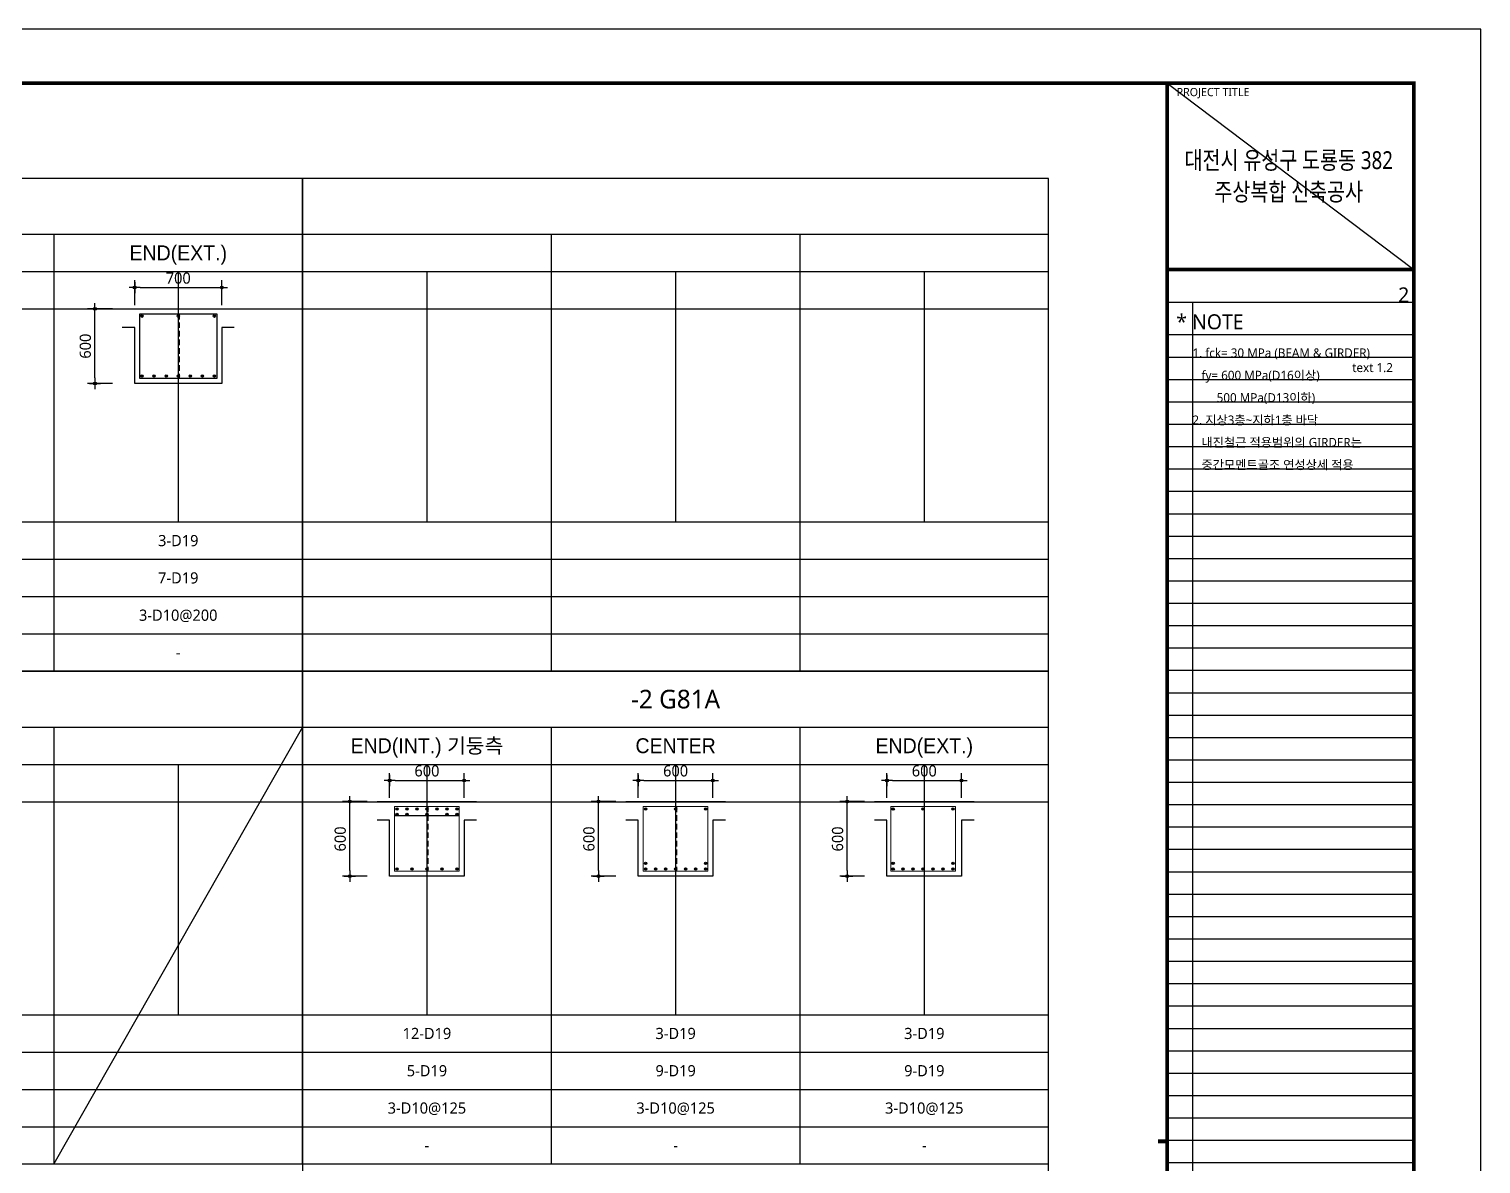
# Model space of a CAD drawing. Header units: millimetres. Extents: x 0 to 252030, y -124740 to 196020.
# Drawn here: x 89153 to 100830, y 79970 to 89100 of the extents above; entities that cross this region are included whole.
import ezdxf
from ezdxf.enums import TextEntityAlignment as Align

# ---------------------------------------------------------------- set-up
doc = ezdxf.new("R2010")
doc.units = ezdxf.units.MM
doc.header["$LTSCALE"] = 30
doc.linetypes.add('HID', pattern=[2.3, 1.5, -0.8])
doc.layers.get('DEFPOINTS').update_dxf_attribs({"color": 142})
for name, color, linetype in [('0-SEC1', 3, 'Continuous'), ('CON', 2, 'Continuous'), ('DIM', 7, 'Continuous'), ('ETC', 7, 'Continuous'), ('S-철근', 3, 'Continuous'), ('SHEET', 7, 'Continuous'), ('TEX', 3, 'Continuous'), ('TXT', 3, 'Continuous'), ('XR-FORM_(도룡동)$0$AA-SHEET', 9, 'Continuous'), ('XR-FORM_(도룡동)$0$Sheet', 7, 'Continuous'), ('XR-FORM_(도룡동)$0$Sheet-text', 3, 'Continuous')]:
    doc.layers.add(name, color=color, linetype=linetype)
doc.layers.add('Stirrup', color=1, linetype='Continuous', lineweight=0)
doc.layers.add('TieBar', color=7, linetype='HID', lineweight=0)
doc.styles.get("Standard").update_dxf_attribs({"font": 'malgun.ttf'})
doc.styles.add('XR-FORM_(도룡동)$3$맑은고딕', font='malgun.ttf')
doc.styles.add('돋움', font='Dotum.ttf')
doc.styles.add('맑은 고딕', font='malgun.ttf')
doc.dimstyles.new('30NDIM', dxfattribs={"dimscale": 50, "dimtxt": 3, "dimasz": 1.5, "dimexe": 2, "dimexo": 6, "dimgap": 1, "dimtad": 1, "dimdec": 0, "dimrnd": 0.25, "dimzin": 0, "dimdsep": 46, "dimtxsty": 'Standard', "dimblk": 'Z_DOT', "dimcen": 5, "dimclrd": 256, "dimclre": 256, "dimclrt": 3, "dimadec": 0, "dimazin": 0, "dimtm": 1e-09, "dimtfac": 1, "dimtdec": 0, "dimtix": 1, "dimtmove": 2, "dimatfit": 1, "dimldrblk": 'Z_DOT', "dimfxl": 1, "dimtolj": 1, "dimtzin": 0, "dimarcsym": 0})

# ---------------------------------------------------------------- blocks, each defined once
blk = doc.blocks.new('XR-FORM_(도룡동)$0$S')
at = {"layer": 'DEFPOINTS'}
for p, q in [((75750, 52950), (82250, 52950)), ((75640, 52073), (82226, 52073)), ((76315, 52073), (76315, 20700)), ((82250, 51196), (75640, 51196)), ((82250, 50596), (75640, 50596)), ((82250, 49996), (75640, 49996)), ((82250, 49396), (75640, 49396)), ((82250, 48796), (75640, 48796)), ((82250, 48196), (75640, 48196)), ((82250, 47596), (75640, 47596)), ((82250, 46996), (75640, 46996)), ((82250, 46396), (75640, 46396)), ((82250, 45796), (75640, 45796)), ((82250, 45196), (75640, 45196)), ((82250, 44596), (75640, 44596)), ((82250, 43996), (75640, 43996)), ((82250, 43396), (75640, 43396)), ((82250, 42796), (75640, 42796)), ((82250, 42196), (75640, 42196)), ((82250, 41596), (75640, 41596)), ((82250, 40996), (75640, 40996)), ((82250, 40396), (75640, 40396)), ((82250, 39796), (75640, 39796)), ((82250, 39196), (75640, 39196)), ((82250, 38596), (75640, 38596)), ((82250, 37996), (75640, 37996)), ((82250, 37396), (75640, 37396)), ((82250, 36796), (75640, 36796)), ((82250, 36196), (75640, 36196)), ((82250, 35596), (75640, 35596)), ((82250, 34996), (75640, 34996)), ((82250, 34396), (75640, 34396)), ((82250, 33796), (75640, 33796)), ((82250, 33196), (75640, 33196)), ((82250, 32596), (75640, 32596)), ((82250, 31996), (75640, 31996)), ((82250, 31396), (75640, 31396)), ((82250, 30796), (75640, 30796)), ((82250, 30196), (75640, 30196)), ((82250, 29596), (75640, 29596)), ((82250, 28996), (75640, 28996))]:
    blk.add_line(p, q, dxfattribs=at)
at = {"layer": 'XR-FORM_(도룡동)$0$AA-SHEET', "const_width": 99.9}
blk.add_lwpolyline([(75750, 52950), (82250, 52950)], dxfattribs=at)
at = {"layer": 'XR-FORM_(도룡동)$0$Sheet', "const_width": 100}
blk.add_lwpolyline([(1850, 57950), (82250, 57950), (82250, 1200), (1850, 1200)], close=True, dxfattribs=at)
for points in [[(75640, 57950), (75640, 1200)], [(75640, 52950), (82250, 52950)]]:
    blk.add_lwpolyline(points, dxfattribs=at)
at = {"layer": 'XR-FORM_(도룡동)$0$Sheet', "linetype": 'Continuous', "const_width": 100}
blk.add_lwpolyline([(75640, 29575), (75390, 29575)], dxfattribs=at)
at = {"layer": 'DEFPOINTS', "style": 'XR-FORM_(도룡동)$3$맑은고딕'}
blk.add_text('2', height=400, dxfattribs=at).set_placement((82126, 52273), align=Align.MIDDLE_RIGHT)
blk.add_text('text 1.2', height=240, dxfattribs=at).set_placement((80599, 50202))
at = {"layer": 'XR-FORM_(도룡동)$0$Sheet', "style": 'XR-FORM_(도룡동)$3$맑은고딕'}
blk.add_text('PROJECT TITLE', height=220, dxfattribs=at).set_placement((75890, 57600))
at = {"layer": 'XR-FORM_(도룡동)$0$Sheet-text', "style": 'XR-FORM_(도룡동)$3$맑은고딕'}
blk.add_text('* NOTE', height=400, dxfattribs=at).set_placement((75881, 51550), align=Align.MIDDLE_LEFT)
blk = doc.blocks.new('XR-FORM_(도룡동)', base_point=(101.33, -56114.51))
at = {"layer": 'DEFPOINTS'}
blk.add_line((377.95, 289.75), (411, 264.75), dxfattribs=at)
blk.add_lwpolyline([(0, 0), (420, 0), (420, 297), (0, 297)], close=True, dxfattribs=at)
at = {"xscale": 0.005, "yscale": 0.005, "zscale": 0.005}
blk.add_blockref('XR-FORM_(도룡동)$0$S', (-0.25, 0), dxfattribs=at)
at = {"layer": 'XR-FORM_(도룡동)$0$Sheet-text', "style": 'XR-FORM_(도룡동)$3$맑은고딕', "width": 0.8}
for s, p in [('대전시 유성구 도룡동 382', (394.23, 279.42)), ('주상복합 신축공사', (394.23, 275.17))]:
    blk.add_text(s, height=2.4, dxfattribs=at).set_placement(p, align=Align.MIDDLE_CENTER)
blk = doc.blocks.new('NOTE-보일람표')
at = {"layer": 'TEX', "style": '맑은 고딕'}
for s, p in [('1. fck= 30 MPa (BEAM & GIRDER)', (0, -144)), ('   fy= 600 MPa(D16이상) ', (0, -324)), ('        500 MPa(D13이하)', (0, -504)), ('2. 지상3층~지하1층 바닥', (0, -684)), ('   내진철근 적용범위의 GIRDER는', (0, -864)), ('   중간모멘트골조 연성상세 적용', (0, -1044))]:
    blk.add_text(s, height=72, dxfattribs=at).set_placement(p, align=Align.MIDDLE_LEFT)
blk = doc.blocks.new('4등분')
at = {"layer": 'DEFPOINTS'}
for p, q in [((1000, 3214), (1000, 1200)), ((3000, 3214), (3000, 1200)), ((5000, 3214), (5000, 1200)), ((0, 2914), (6000, 2914))]:
    blk.add_line(p, q, dxfattribs=at)
at = {"layer": 'SHEET'}
blk.add_line((0, 3514), (6000, 3514), dxfattribs=at)
at = {"layer": 'SHEET', "color": 6}
for p, q in [((2000, 3514), (2000, 0)), ((4000, 3514), (4000, 0)), ((0, 3214), (6000, 3214)), ((0, 1200), (6000, 1200)), ((0, 900), (6000, 900)), ((0, 600), (6000, 600)), ((0, 300), (6000, 300))]:
    blk.add_line(p, q, dxfattribs=at)
at = {"layer": 'SHEET'}
blk.add_lwpolyline([(6000, 3964), (0, 3964), (0, 0), (6000, 0)], close=True, dxfattribs=at)
blk = doc.blocks.new('Z_DOT')
at = {"layer": 'DIM', "color": 0}
for p, q in [((-1, 0), (1, 0)), ((0, -1), (0, 1))]:
    blk.add_line(p, q, dxfattribs=at)
for radius in [0.25, 0.125]:
    blk.add_circle((0, 0), radius, dxfattribs=at)
blk = doc.blocks.new('*D981')
at = {"layer": 'DEFPOINTS', "color": 0, "transparency": 16777216}
for p in [(90703, 87020), (90003, 86699), (90703, 86699)]:
    blk.add_point(p, dxfattribs=at)
at = {"layer": 'DIM', "lineweight": -2, "transparency": 16777216}
for p, q in [((90003, 86879), (90003, 87080)), ((90048, 87020), (90658, 87020)), ((90703, 86879), (90703, 87080))]:
    blk.add_line(p, q, dxfattribs=at)
at = {"layer": 'DIM', "lineweight": -2, "transparency": 16777216, "xscale": 45, "yscale": 45, "zscale": 45, "rotation": 180}
blk.add_blockref('Z_DOT', (90003, 87020), dxfattribs=at)
at = {"layer": 'DIM', "lineweight": -2, "transparency": 16777216, "xscale": 45, "yscale": 45, "zscale": 45}
blk.add_blockref('Z_DOT', (90703, 87020), dxfattribs=at)
at = {"layer": 'DIM', "color": 3, "transparency": 16777216, "insert": (90353, 87096), "char_height": 90, "attachment_point": 5}
blk.add_mtext('\\A1;700', dxfattribs=at)
blk = doc.blocks.new('*D982')
at = {"layer": 'DEFPOINTS', "color": 0, "transparency": 16777216}
for p in [(89683, 86849), (90003, 86849), (90003, 86249)]:
    blk.add_point(p, dxfattribs=at)
at = {"layer": 'DIM', "lineweight": -2, "transparency": 16777216}
for p, q in [((89823, 86849), (89623, 86849)), ((89683, 86294), (89683, 86804)), ((89823, 86249), (89623, 86249))]:
    blk.add_line(p, q, dxfattribs=at)
at = {"layer": 'DIM', "lineweight": -2, "transparency": 16777216, "xscale": 45, "yscale": 45, "zscale": 45}
for p, rotation in [((89683, 86849), 90), ((89683, 86249), 270)]:
    blk.add_blockref('Z_DOT', p, dxfattribs=dict(at, rotation=rotation))
at = {"layer": 'DIM', "color": 3, "transparency": 16777216, "insert": (89606, 86549), "char_height": 90, "attachment_point": 5, "rotation": 90}
blk.add_mtext('\\A1;600', dxfattribs=at)
blk = doc.blocks.new('*D993')
at = {"layer": 'DEFPOINTS', "color": 0, "transparency": 16777216}
for p in [(92653, 83055), (92053, 82735), (92653, 82735)]:
    blk.add_point(p, dxfattribs=at)
at = {"layer": 'DIM', "lineweight": -2, "transparency": 16777216}
for p, q in [((92053, 82915), (92053, 83115)), ((92098, 83055), (92608, 83055)), ((92653, 82915), (92653, 83115))]:
    blk.add_line(p, q, dxfattribs=at)
at = {"layer": 'DIM', "lineweight": -2, "transparency": 16777216, "xscale": 45, "yscale": 45, "zscale": 45, "rotation": 180}
blk.add_blockref('Z_DOT', (92053, 83055), dxfattribs=at)
at = {"layer": 'DIM', "lineweight": -2, "transparency": 16777216, "xscale": 45, "yscale": 45, "zscale": 45}
blk.add_blockref('Z_DOT', (92653, 83055), dxfattribs=at)
at = {"layer": 'DIM', "color": 3, "transparency": 16777216, "insert": (92353, 83132), "char_height": 90, "attachment_point": 5}
blk.add_mtext('\\A1;600', dxfattribs=at)
blk = doc.blocks.new('*D994')
at = {"layer": 'DEFPOINTS', "color": 0, "transparency": 16777216}
for p in [(91733, 82885), (92053, 82885), (92053, 82285)]:
    blk.add_point(p, dxfattribs=at)
at = {"layer": 'DIM', "lineweight": -2, "transparency": 16777216}
for p, q in [((91873, 82885), (91673, 82885)), ((91733, 82330), (91733, 82840)), ((91873, 82285), (91673, 82285))]:
    blk.add_line(p, q, dxfattribs=at)
at = {"layer": 'DIM', "lineweight": -2, "transparency": 16777216, "xscale": 45, "yscale": 45, "zscale": 45}
for p, rotation in [((91733, 82885), 90), ((91733, 82285), 270)]:
    blk.add_blockref('Z_DOT', p, dxfattribs=dict(at, rotation=rotation))
at = {"layer": 'DIM', "color": 3, "transparency": 16777216, "insert": (91656, 82585), "char_height": 90, "attachment_point": 5, "rotation": 90}
blk.add_mtext('\\A1;600', dxfattribs=at)
blk = doc.blocks.new('*D995')
at = {"layer": 'DEFPOINTS', "color": 0, "transparency": 16777216}
for p in [(94653, 83055), (94053, 82735), (94653, 82735)]:
    blk.add_point(p, dxfattribs=at)
at = {"layer": 'DIM', "lineweight": -2, "transparency": 16777216}
for p, q in [((94053, 82915), (94053, 83115)), ((94098, 83055), (94608, 83055)), ((94653, 82915), (94653, 83115))]:
    blk.add_line(p, q, dxfattribs=at)
at = {"layer": 'DIM', "lineweight": -2, "transparency": 16777216, "xscale": 45, "yscale": 45, "zscale": 45, "rotation": 180}
blk.add_blockref('Z_DOT', (94053, 83055), dxfattribs=at)
at = {"layer": 'DIM', "lineweight": -2, "transparency": 16777216, "xscale": 45, "yscale": 45, "zscale": 45}
blk.add_blockref('Z_DOT', (94653, 83055), dxfattribs=at)
at = {"layer": 'DIM', "color": 3, "transparency": 16777216, "insert": (94353, 83132), "char_height": 90, "attachment_point": 5}
blk.add_mtext('\\A1;600', dxfattribs=at)
blk = doc.blocks.new('*D996')
at = {"layer": 'DEFPOINTS', "color": 0, "transparency": 16777216}
for p in [(93733, 82885), (94053, 82885), (94053, 82285)]:
    blk.add_point(p, dxfattribs=at)
at = {"layer": 'DIM', "lineweight": -2, "transparency": 16777216}
for p, q in [((93873, 82885), (93673, 82885)), ((93733, 82330), (93733, 82840)), ((93873, 82285), (93673, 82285))]:
    blk.add_line(p, q, dxfattribs=at)
at = {"layer": 'DIM', "lineweight": -2, "transparency": 16777216, "xscale": 45, "yscale": 45, "zscale": 45}
for p, rotation in [((93733, 82885), 90), ((93733, 82285), 270)]:
    blk.add_blockref('Z_DOT', p, dxfattribs=dict(at, rotation=rotation))
at = {"layer": 'DIM', "color": 3, "transparency": 16777216, "insert": (93656, 82585), "char_height": 90, "attachment_point": 5, "rotation": 90}
blk.add_mtext('\\A1;600', dxfattribs=at)
blk = doc.blocks.new('*D997')
at = {"layer": 'DEFPOINTS', "color": 0, "transparency": 16777216}
for p in [(96653, 83055), (96053, 82735), (96653, 82735)]:
    blk.add_point(p, dxfattribs=at)
at = {"layer": 'DIM', "lineweight": -2, "transparency": 16777216}
for p, q in [((96053, 82915), (96053, 83115)), ((96098, 83055), (96608, 83055)), ((96653, 82915), (96653, 83115))]:
    blk.add_line(p, q, dxfattribs=at)
at = {"layer": 'DIM', "lineweight": -2, "transparency": 16777216, "xscale": 45, "yscale": 45, "zscale": 45, "rotation": 180}
blk.add_blockref('Z_DOT', (96053, 83055), dxfattribs=at)
at = {"layer": 'DIM', "lineweight": -2, "transparency": 16777216, "xscale": 45, "yscale": 45, "zscale": 45}
blk.add_blockref('Z_DOT', (96653, 83055), dxfattribs=at)
at = {"layer": 'DIM', "color": 3, "transparency": 16777216, "insert": (96353, 83132), "char_height": 90, "attachment_point": 5}
blk.add_mtext('\\A1;600', dxfattribs=at)
blk = doc.blocks.new('*D998')
at = {"layer": 'DEFPOINTS', "color": 0, "transparency": 16777216}
for p in [(95733, 82885), (96053, 82885), (96053, 82285)]:
    blk.add_point(p, dxfattribs=at)
at = {"layer": 'DIM', "lineweight": -2, "transparency": 16777216}
for p, q in [((95873, 82885), (95673, 82885)), ((95733, 82330), (95733, 82840)), ((95873, 82285), (95673, 82285))]:
    blk.add_line(p, q, dxfattribs=at)
at = {"layer": 'DIM', "lineweight": -2, "transparency": 16777216, "xscale": 45, "yscale": 45, "zscale": 45}
for p, rotation in [((95733, 82885), 90), ((95733, 82285), 270)]:
    blk.add_blockref('Z_DOT', p, dxfattribs=dict(at, rotation=rotation))
at = {"layer": 'DIM', "color": 3, "transparency": 16777216, "insert": (95656, 82585), "char_height": 90, "attachment_point": 5, "rotation": 90}
blk.add_mtext('\\A1;600', dxfattribs=at)

msp = doc.modelspace()

# ---------------------------------------------------------------- hatches: boundary and pattern name
at = {"layer": 'S-철근'}
h = msp.add_hatch(color=256, dxfattribs=at)
edge = h.paths.add_edge_path()
edge.add_arc((90062.08013, 86790.41992), 9.55, 0, 180)
edge.add_arc((90062.08013, 86790.41992), 9.55, 180, 360)
h = msp.add_hatch(color=256, dxfattribs=at)
edge = h.paths.add_edge_path()
edge.add_arc((90353.00013, 86790.41992), 9.55, 0, 180)
edge.add_arc((90353.00013, 86790.41992), 9.55, 180, 360)
h = msp.add_hatch(color=256, dxfattribs=at)
edge = h.paths.add_edge_path()
edge.add_arc((90643.92013, 86790.41992), 9.55, 0, 180)
edge.add_arc((90643.92013, 86790.41992), 9.55, 180, 360)
h = msp.add_hatch(color=256, dxfattribs=at)
edge = h.paths.add_edge_path()
edge.add_arc((90062.08013, 86308.57992), 9.55, 0, 180)
edge.add_arc((90062.08013, 86308.57992), 9.55, 180, 360)
h = msp.add_hatch(color=256, dxfattribs=at)
edge = h.paths.add_edge_path()
edge.add_arc((90159.05347, 86308.57992), 9.55, 0, 180)
edge.add_arc((90159.05347, 86308.57992), 9.55, 180, 360)
h = msp.add_hatch(color=256, dxfattribs=at)
edge = h.paths.add_edge_path()
edge.add_arc((90256.0268, 86308.57992), 9.55, 0, 180)
edge.add_arc((90256.0268, 86308.57992), 9.55, 180, 360)
h = msp.add_hatch(color=256, dxfattribs=at)
edge = h.paths.add_edge_path()
edge.add_arc((90353.00013, 86308.57992), 9.55, 0, 180)
edge.add_arc((90353.00013, 86308.57992), 9.55, 180, 360)
h = msp.add_hatch(color=256, dxfattribs=at)
edge = h.paths.add_edge_path()
edge.add_arc((90449.97347, 86308.57992), 9.55, 0, 180)
edge.add_arc((90449.97347, 86308.57992), 9.55, 180, 360)
h = msp.add_hatch(color=256, dxfattribs=at)
edge = h.paths.add_edge_path()
edge.add_arc((90546.9468, 86308.57992), 9.55, 0, 180)
edge.add_arc((90546.9468, 86308.57992), 9.55, 180, 360)
h = msp.add_hatch(color=256, dxfattribs=at)
edge = h.paths.add_edge_path()
edge.add_arc((90643.92013, 86308.57992), 9.55, 0, 180)
edge.add_arc((90643.92013, 86308.57992), 9.55, 180, 360)
h = msp.add_hatch(color=256, dxfattribs=at)
edge = h.paths.add_edge_path()
edge.add_arc((92112.08013, 82825.91992), 9.55, 0, 180)
edge.add_arc((92112.08013, 82825.91992), 9.55, 180, 360)
h = msp.add_hatch(color=256, dxfattribs=at)
edge = h.paths.add_edge_path()
edge.add_arc((92112.08013, 82781.81992), 9.55, 0, 180)
edge.add_arc((92112.08013, 82781.81992), 9.55, 180, 360)
h = msp.add_hatch(color=256, dxfattribs=at)
edge = h.paths.add_edge_path()
edge.add_arc((92192.3868, 82825.91992), 9.55, 0, 180)
edge.add_arc((92192.3868, 82825.91992), 9.55, 180, 360)
h = msp.add_hatch(color=256, dxfattribs=at)
edge = h.paths.add_edge_path()
edge.add_arc((92192.3868, 82781.81992), 9.55, 0, 180)
edge.add_arc((92192.3868, 82781.81992), 9.55, 180, 360)
h = msp.add_hatch(color=256, dxfattribs=at)
edge = h.paths.add_edge_path()
edge.add_arc((92272.69347, 82825.91992), 9.55, 0, 180)
edge.add_arc((92272.69347, 82825.91992), 9.55, 180, 360)
h = msp.add_hatch(color=256, dxfattribs=at)
edge = h.paths.add_edge_path()
edge.add_arc((92353.00013, 82825.91992), 9.55, 0, 180)
edge.add_arc((92353.00013, 82825.91992), 9.55, 180, 360)
h = msp.add_hatch(color=256, dxfattribs=at)
edge = h.paths.add_edge_path()
edge.add_arc((92353.00013, 82781.81992), 9.55, 0, 180)
edge.add_arc((92353.00013, 82781.81992), 9.55, 180, 360)
h = msp.add_hatch(color=256, dxfattribs=at)
edge = h.paths.add_edge_path()
edge.add_arc((92433.3068, 82825.91992), 9.55, 0, 180)
edge.add_arc((92433.3068, 82825.91992), 9.55, 180, 360)
h = msp.add_hatch(color=256, dxfattribs=at)
edge = h.paths.add_edge_path()
edge.add_arc((92513.61347, 82825.91992), 9.55, 0, 180)
edge.add_arc((92513.61347, 82825.91992), 9.55, 180, 360)
h = msp.add_hatch(color=256, dxfattribs=at)
edge = h.paths.add_edge_path()
edge.add_arc((92513.61347, 82781.81992), 9.55, 0, 180)
edge.add_arc((92513.61347, 82781.81992), 9.55, 180, 360)
h = msp.add_hatch(color=256, dxfattribs=at)
edge = h.paths.add_edge_path()
edge.add_arc((92593.92013, 82825.91992), 9.55, 0, 180)
edge.add_arc((92593.92013, 82825.91992), 9.55, 180, 360)
h = msp.add_hatch(color=256, dxfattribs=at)
edge = h.paths.add_edge_path()
edge.add_arc((92593.92013, 82781.81992), 9.55, 0, 180)
edge.add_arc((92593.92013, 82781.81992), 9.55, 180, 360)
h = msp.add_hatch(color=256, dxfattribs=at)
edge = h.paths.add_edge_path()
edge.add_arc((94112.08013, 82825.91992), 9.55, 0, 180)
edge.add_arc((94112.08013, 82825.91992), 9.55, 180, 360)
h = msp.add_hatch(color=256, dxfattribs=at)
edge = h.paths.add_edge_path()
edge.add_arc((94353.00013, 82825.91992), 9.55, 0, 180)
edge.add_arc((94353.00013, 82825.91992), 9.55, 180, 360)
h = msp.add_hatch(color=256, dxfattribs=at)
edge = h.paths.add_edge_path()
edge.add_arc((94593.92013, 82825.91992), 9.55, 0, 180)
edge.add_arc((94593.92013, 82825.91992), 9.55, 180, 360)
h = msp.add_hatch(color=256, dxfattribs=at)
edge = h.paths.add_edge_path()
edge.add_arc((96102.53013, 82825.91992), 9.55, 0, 180)
edge.add_arc((96102.53013, 82825.91992), 9.55, 180, 360)
h = msp.add_hatch(color=256, dxfattribs=at)
edge = h.paths.add_edge_path()
edge.add_arc((96343.45013, 82825.91992), 9.55, 0, 180)
edge.add_arc((96343.45013, 82825.91992), 9.55, 180, 360)
h = msp.add_hatch(color=256, dxfattribs=at)
edge = h.paths.add_edge_path()
edge.add_arc((96584.37013, 82825.91992), 9.55, 0, 180)
edge.add_arc((96584.37013, 82825.91992), 9.55, 180, 360)
h = msp.add_hatch(color=256, dxfattribs=at)
edge = h.paths.add_edge_path()
edge.add_arc((92112.08013, 82344.07992), 9.55, 0, 180)
edge.add_arc((92112.08013, 82344.07992), 9.55, 180, 360)
h = msp.add_hatch(color=256, dxfattribs=at)
edge = h.paths.add_edge_path()
edge.add_arc((92232.54013, 82344.07992), 9.55, 0, 180)
edge.add_arc((92232.54013, 82344.07992), 9.55, 180, 360)
h = msp.add_hatch(color=256, dxfattribs=at)
edge = h.paths.add_edge_path()
edge.add_arc((92353.00013, 82344.07992), 9.55, 0, 180)
edge.add_arc((92353.00013, 82344.07992), 9.55, 180, 360)
h = msp.add_hatch(color=256, dxfattribs=at)
edge = h.paths.add_edge_path()
edge.add_arc((92473.46013, 82344.07992), 9.55, 0, 180)
edge.add_arc((92473.46013, 82344.07992), 9.55, 180, 360)
h = msp.add_hatch(color=256, dxfattribs=at)
edge = h.paths.add_edge_path()
edge.add_arc((92593.92013, 82344.07992), 9.55, 0, 180)
edge.add_arc((92593.92013, 82344.07992), 9.55, 180, 360)
h = msp.add_hatch(color=256, dxfattribs=at)
edge = h.paths.add_edge_path()
edge.add_arc((94112.08013, 82388.17992), 9.55, 0, 180)
edge.add_arc((94112.08013, 82388.17992), 9.55, 180, 360)
h = msp.add_hatch(color=256, dxfattribs=at)
edge = h.paths.add_edge_path()
edge.add_arc((94112.08013, 82344.07992), 9.55, 0, 180)
edge.add_arc((94112.08013, 82344.07992), 9.55, 180, 360)
h = msp.add_hatch(color=256, dxfattribs=at)
edge = h.paths.add_edge_path()
edge.add_arc((94192.3868, 82344.07992), 9.55, 0, 180)
edge.add_arc((94192.3868, 82344.07992), 9.55, 180, 360)
h = msp.add_hatch(color=256, dxfattribs=at)
edge = h.paths.add_edge_path()
edge.add_arc((94272.69347, 82344.07992), 9.55, 0, 180)
edge.add_arc((94272.69347, 82344.07992), 9.55, 180, 360)
h = msp.add_hatch(color=256, dxfattribs=at)
edge = h.paths.add_edge_path()
edge.add_arc((94353.00013, 82344.07992), 9.55, 0, 180)
edge.add_arc((94353.00013, 82344.07992), 9.55, 180, 360)
h = msp.add_hatch(color=256, dxfattribs=at)
edge = h.paths.add_edge_path()
edge.add_arc((94433.3068, 82344.07992), 9.55, 0, 180)
edge.add_arc((94433.3068, 82344.07992), 9.55, 180, 360)
h = msp.add_hatch(color=256, dxfattribs=at)
edge = h.paths.add_edge_path()
edge.add_arc((94513.61347, 82344.07992), 9.55, 0, 180)
edge.add_arc((94513.61347, 82344.07992), 9.55, 180, 360)
h = msp.add_hatch(color=256, dxfattribs=at)
edge = h.paths.add_edge_path()
edge.add_arc((94593.92013, 82388.17992), 9.55, 0, 180)
edge.add_arc((94593.92013, 82388.17992), 9.55, 180, 360)
h = msp.add_hatch(color=256, dxfattribs=at)
edge = h.paths.add_edge_path()
edge.add_arc((94593.92013, 82344.07992), 9.55, 0, 180)
edge.add_arc((94593.92013, 82344.07992), 9.55, 180, 360)
h = msp.add_hatch(color=256, dxfattribs=at)
edge = h.paths.add_edge_path()
edge.add_arc((96102.53013, 82388.17992), 9.55, 0, 180)
edge.add_arc((96102.53013, 82388.17992), 9.55, 180, 360)
h = msp.add_hatch(color=256, dxfattribs=at)
edge = h.paths.add_edge_path()
edge.add_arc((96102.53013, 82344.07992), 9.55, 0, 180)
edge.add_arc((96102.53013, 82344.07992), 9.55, 180, 360)
h = msp.add_hatch(color=256, dxfattribs=at)
edge = h.paths.add_edge_path()
edge.add_arc((96182.8368, 82344.07992), 9.55, 0, 180)
edge.add_arc((96182.8368, 82344.07992), 9.55, 180, 360)
h = msp.add_hatch(color=256, dxfattribs=at)
edge = h.paths.add_edge_path()
edge.add_arc((96263.14347, 82344.07992), 9.55, 0, 180)
edge.add_arc((96263.14347, 82344.07992), 9.55, 180, 360)
h = msp.add_hatch(color=256, dxfattribs=at)
edge = h.paths.add_edge_path()
edge.add_arc((96343.45013, 82344.07992), 9.55, 0, 180)
edge.add_arc((96343.45013, 82344.07992), 9.55, 180, 360)
h = msp.add_hatch(color=256, dxfattribs=at)
edge = h.paths.add_edge_path()
edge.add_arc((96423.7568, 82344.07992), 9.55, 0, 180)
edge.add_arc((96423.7568, 82344.07992), 9.55, 180, 360)
h = msp.add_hatch(color=256, dxfattribs=at)
edge = h.paths.add_edge_path()
edge.add_arc((96504.06347, 82344.07992), 9.55, 0, 180)
edge.add_arc((96504.06347, 82344.07992), 9.55, 180, 360)
h = msp.add_hatch(color=256, dxfattribs=at)
edge = h.paths.add_edge_path()
edge.add_arc((96584.37013, 82388.17992), 9.55, 0, 180)
edge.add_arc((96584.37013, 82388.17992), 9.55, 180, 360)
h = msp.add_hatch(color=256, dxfattribs=at)
edge = h.paths.add_edge_path()
edge.add_arc((96584.37013, 82344.07992), 9.55, 0, 180)
edge.add_arc((96584.37013, 82344.07992), 9.55, 180, 360)

# ---------------------------------------------------------------- linework, layer by layer
at = {"layer": 'CON', "color": 8}
for p, q in [((89903.00013, 86849.49992), (90803.00013, 86849.49992)), ((91953.00013, 82884.99992), (92753.00013, 82884.99992)), ((93953.00013, 82884.99992), (94753.00013, 82884.99992)), ((95953.00013, 82884.99992), (96753.00013, 82884.99992))]:
    msp.add_line(p, q, dxfattribs=at)
for points in [[(90803.00013, 86699.49992), (90703.00013, 86699.49992), (90703.00013, 86249.49992), (90003.00013, 86249.49992), (90003.00013, 86699.49992), (89903.00013, 86699.49992)], [(92753.00013, 82734.99992), (92653.00013, 82734.99992), (92653.00013, 82284.99992), (92053.00013, 82284.99992), (92053.00013, 82734.99992), (91953.00013, 82734.99992)], [(94753.00013, 82734.99992), (94653.00013, 82734.99992), (94653.00013, 82284.99992), (94053.00013, 82284.99992), (94053.00013, 82734.99992), (93953.00013, 82734.99992)], [(96753.00013, 82734.99992), (96653.00013, 82734.99992), (96653.00013, 82284.99992), (96053.00013, 82284.99992), (96053.00013, 82734.99992), (95953.00013, 82734.99992)]]:
    msp.add_lwpolyline(points, dxfattribs=at)
at = {"layer": 'ETC', "color": 8}
msp.add_line((92093.00013, 82772.26992), (92613.00013, 82772.26992), dxfattribs=at)
at = {"layer": 'S-철근'}
msp.add_lwpolyline([(90043.00013, 86289.49992), (90043.00013, 86809.49992), (90663.00013, 86809.49992), (90663.00013, 86289.49992), (90043.00013, 86289.49992)], dxfattribs=at)
for centre in [(90062.08013, 86790.41992), (90353.00013, 86790.41992), (90643.92013, 86790.41992), (90062.08013, 86308.57992), (90159.05347, 86308.57992), (90256.0268, 86308.57992), (90353.00013, 86308.57992), (90449.97347, 86308.57992), (90546.9468, 86308.57992), (90643.92013, 86308.57992), (92112.08013, 82825.91992), (92112.08013, 82781.81992), (92192.3868, 82825.91992), (92192.3868, 82781.81992), (92272.69347, 82825.91992), (92353.00013, 82825.91992), (92353.00013, 82781.81992), (92433.3068, 82825.91992), (92513.61347, 82825.91992), (92513.61347, 82781.81992), (92593.92013, 82825.91992), (92593.92013, 82781.81992), (94112.08013, 82825.91992), (94353.00013, 82825.91992), (94593.92013, 82825.91992), (96102.53013, 82825.91992), (96343.45013, 82825.91992), (96584.37013, 82825.91992), (92112.08013, 82344.07992), (92232.54013, 82344.07992), (92353.00013, 82344.07992), (92473.46013, 82344.07992), (92593.92013, 82344.07992), (94112.08013, 82388.17992), (94112.08013, 82344.07992), (94192.3868, 82344.07992), (94272.69347, 82344.07992), (94353.00013, 82344.07992), (94433.3068, 82344.07992), (94513.61347, 82344.07992), (94593.92013, 82388.17992), (94593.92013, 82344.07992), (96102.53013, 82388.17992), (96102.53013, 82344.07992), (96182.8368, 82344.07992), (96263.14347, 82344.07992), (96343.45013, 82344.07992), (96423.7568, 82344.07992), (96504.06347, 82344.07992), (96584.37013, 82388.17992), (96584.37013, 82344.07992)]:
    msp.add_circle(centre, 9.55, dxfattribs=at)
at = {"layer": 'SHEET'}
msp.add_line((91353.00013, 83484.99992), (89353.00013, 79970.49992), dxfattribs=at)
at = {"layer": 'Stirrup', "color": 3}
for points in [[(92093.00013, 82324.99992), (92093.00013, 82844.99992), (92613.00013, 82844.99992), (92613.00013, 82324.99992), (92093.00013, 82324.99992)], [(94093.00013, 82324.99992), (94093.00013, 82844.99992), (94613.00013, 82844.99992), (94613.00013, 82324.99992), (94093.00013, 82324.99992)], [(96083.45013, 82324.99992), (96083.45013, 82844.99992), (96603.45013, 82844.99992), (96603.45013, 82324.99992), (96083.45013, 82324.99992)]]:
    msp.add_lwpolyline(points, dxfattribs=at)
at = {"layer": 'TieBar'}
for p, q in [((90362.55013, 86809.49992), (90362.55013, 86289.49992)), ((92362.55013, 82844.99992), (92362.55013, 82324.99992)), ((94362.55013, 82844.99992), (94362.55013, 82324.99992)), ((96353.00013, 82844.99992), (96353.00013, 82324.99992))]:
    msp.add_line(p, q, dxfattribs=at)

# ---------------------------------------------------------------- block references
for p in [(85353.00013, 83934.99992), (91353.00013, 83934.99992), (85353.00013, 79970.49992), (91353.00013, 79970.49992), (91353.00013, 76005.99992)]:
    msp.add_blockref('4등분', p)
at = {"layer": '0-SEC1', "xscale": 60, "yscale": 60, "zscale": 60}
msp.add_blockref('XR-FORM_(도룡동)', (81710.02429, -3295590.57868), dxfattribs=at)
at = {"layer": 'S-철근'}
msp.add_blockref('NOTE-보일람표', (98509.3931, 86638.91905), dxfattribs=at)

# ---------------------------------------------------------------- texts
at = {"layer": 'TXT'}
for s, height, style, p in [('END(EXT.)', 120, '돋움', (90353.00013, 87299.49992)), ('3-D19', 90, '맑은 고딕', (90353.00013, 84984.99992)), ('7-D19', 90, '맑은 고딕', (90353.00013, 84684.99992)), ('3-D10@200', 90, '맑은 고딕', (90353.00013, 84384.99992)), ('-', 90, '맑은 고딕', (90353.00013, 84084.99992)), ('END(INT.) 기둥측', 120, '돋움', (92353.00013, 83334.99992)), ('CENTER', 120, '돋움', (94353.00013, 83334.99992)), ('END(EXT.)', 120, '돋움', (96353.00013, 83334.99992)), ('12-D19', 90, '맑은 고딕', (92353.00013, 81020.49992)), ('3-D19', 90, '맑은 고딕', (94353.00013, 81020.49992)), ('3-D19', 90, '맑은 고딕', (96353.00013, 81020.49992)), ('5-D19', 90, '맑은 고딕', (92353.00013, 80720.49992)), ('9-D19', 90, '맑은 고딕', (94353.00013, 80720.49992)), ('9-D19', 90, '맑은 고딕', (96353.00013, 80720.49992)), ('3-D10@125', 90, '맑은 고딕', (92353.00013, 80420.49992)), ('3-D10@125', 90, '맑은 고딕', (94353.00013, 80420.49992)), ('3-D10@125', 90, '맑은 고딕', (96353.00013, 80420.49992)), ('-', 90, '맑은 고딕', (92353.00013, 80120.49992)), ('-', 90, '맑은 고딕', (94353.00013, 80120.49992)), ('-', 90, '맑은 고딕', (96353.00013, 80120.49992))]:
    msp.add_text(s, height=height, dxfattribs=dict(at, style=style)).set_placement(p, align=Align.MIDDLE_CENTER)
at = {"layer": 'TXT', "color": 2, "style": '맑은 고딕'}
msp.add_text('-2 G81A', height=150, dxfattribs=at).set_placement((94353.00013, 83709.99992), align=Align.MIDDLE_CENTER)

# ---------------------------------------------------------------- dimensions: what is measured, and where the dimension line sits
at = {"layer": 'DIM'}
for base, p1, p2, picture, middle in [((90703.00013, 87019.65148), (90003.00013, 86699.49992), (90703.00013, 86699.49992), '*D981', (90353.00013, 87096.14945)), ((92653.00013, 83055.15148), (92053.00013, 82734.99992), (92653.00013, 82734.99992), '*D993', (92353.00013, 83131.64945)), ((94653.00013, 83055.15148), (94053.00013, 82734.99992), (94653.00013, 82734.99992), '*D995', (94353.00013, 83131.64945)), ((96653.00013, 83055.15148), (96053.00013, 82734.99992), (96653.00013, 82734.99992), '*D997', (96353.00013, 83131.64945))]:
    dim = msp.add_linear_dim(base=base, p1=p1, p2=p2, dimstyle='30NDIM', override={"dimscale": 30, "dimtxsty": 'Standard'}, dxfattribs=at)
    dim.commit()
    dim.dimension.update_dxf_attribs({"geometry": picture, "text_midpoint": middle})
for base, p1, p2, picture, middle in [((89682.84857, 86849.49992), (90003.00013, 86249.49992), (90003.00013, 86849.49992), '*D982', (89606.3506, 86549.49992)), ((91732.84857, 82884.99992), (92053.00013, 82284.99992), (92053.00013, 82884.99992), '*D994', (91656.3506, 82584.99992)), ((93732.84857, 82884.99992), (94053.00013, 82284.99992), (94053.00013, 82884.99992), '*D996', (93656.3506, 82584.99992)), ((95732.84857, 82884.99992), (96053.00013, 82284.99992), (96053.00013, 82884.99992), '*D998', (95656.3506, 82584.99992))]:
    dim = msp.add_linear_dim(base=base, p1=p1, p2=p2, angle=90, dimstyle='30NDIM', override={"dimscale": 30, "dimtxsty": 'Standard'}, dxfattribs=at)
    dim.commit()
    dim.dimension.update_dxf_attribs({"geometry": picture, "text_midpoint": middle})

doc.saveas('drawing.dxf')
